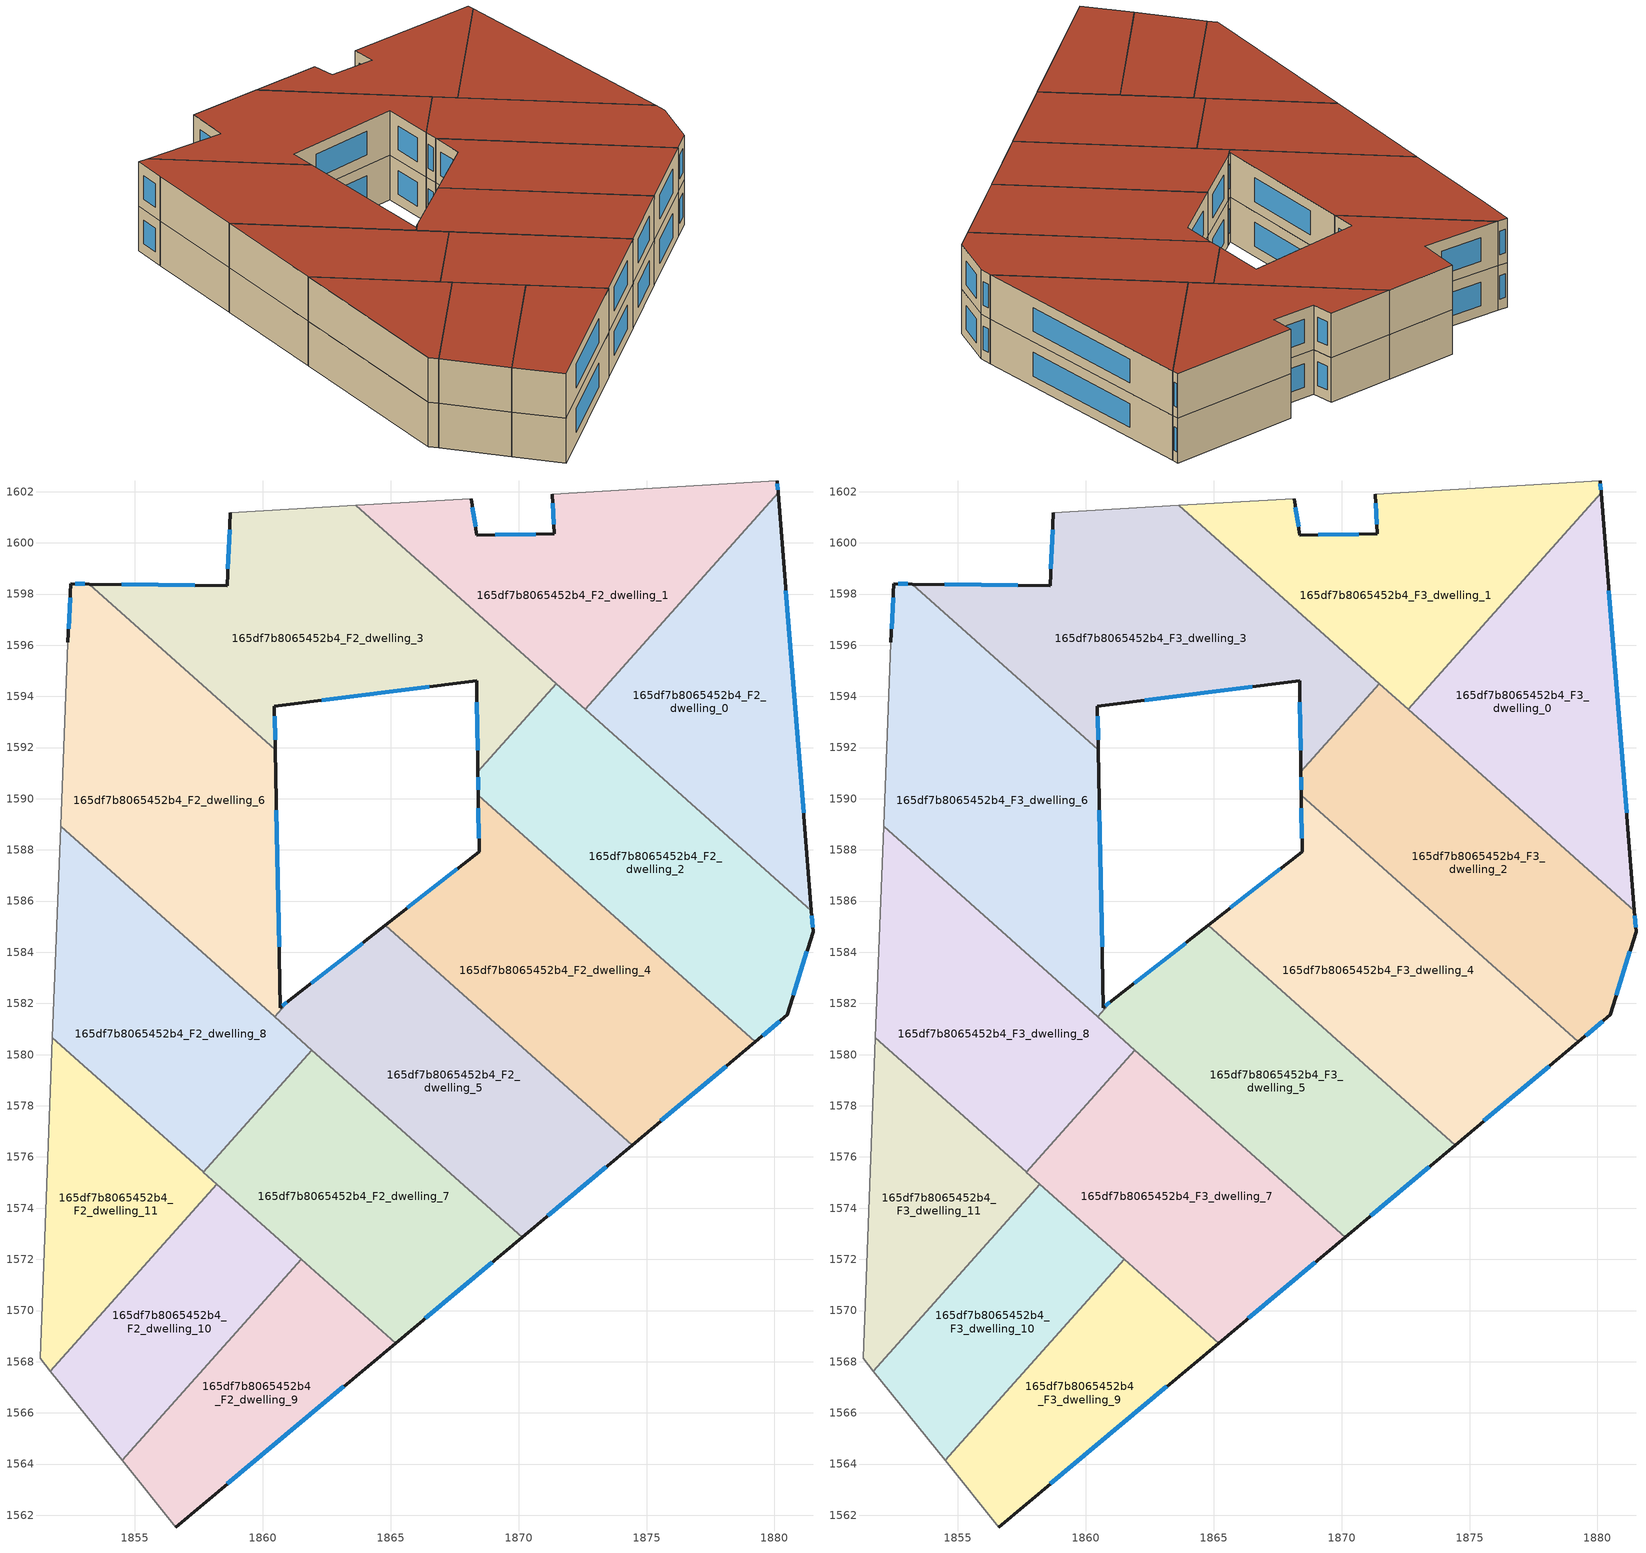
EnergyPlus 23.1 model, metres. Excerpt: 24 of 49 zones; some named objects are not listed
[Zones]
165df7b8065452b4_F2_dwelling_0
 floor to 165df7b8065452b4_F1_dwelling_0 (EU_floor_Construction): 1880.14,1601.96 1881.44,1585.62 1872.6,1593.49 z6
 wall outside (EU_wall_Construction): 1881.44,1585.62 1880.14,1601.96 z6:9
 wall to 165df7b8065452b4_F2_dwelling_1 (EU_wall_Construction): 1880.14,1601.96 1872.6,1593.49 z6:9
 wall to 165df7b8065452b4_F2_dwelling_2 (EU_wall_Construction): 1872.6,1593.49 1881.44,1585.62 z6:9
 window (EU_Window_Construction): 1881.14,1589.45 1880.45,1598.12 z6.7:8.3
165df7b8065452b4_F2_dwelling_1
 floor to 165df7b8065452b4_F1_dwelling_1 (EU_floor_Construction): 1880.1,1602.42 1880.14,1601.96 1872.6,1593.49 1863.64,1601.47 1868.14,1601.73 1868.37,1600.3 1871.39,1600.36 1871.32,1601.9 z6
 wall outside (EU_wall_Construction): 1880.14,1601.96 1880.1,1602.42 / 1871.32,1601.9 1871.39,1600.36 1868.37,1600.3 1868.14,1601.73 z6:9
 wall adiabatic (EU_wall_Construction): 1880.1,1602.42 1871.32,1601.9 / 1868.14,1601.73 1863.64,1601.47 z6:9
 wall to 165df7b8065452b4_F2_dwelling_3 (EU_wall_Construction): 1863.64,1601.47 1871.47,1594.5 z6:9
 wall to 165df7b8065452b4_F2_dwelling_2 (EU_wall_Construction): 1871.47,1594.49 1872.6,1593.49 z6:9
 window (EU_Window_Construction): 1880.13,1602.07 1880.11,1602.31 / 1868.32,1600.63 1868.2,1601.39 / 1870.68,1600.34 1869.08,1600.31 / 1871.34,1601.54 1871.37,1600.72 z6.7:8.3
165df7b8065452b4_F2_dwelling_10
 floor to 165df7b8065452b4_F1_dwelling_10 (EU_floor_Construction): 1861.5,1572.01 1854.5,1564.15 1851.7,1567.63 1858.21,1574.94 z6
 wall to 165df7b8065452b4_F2_dwelling_9 (EU_wall_Construction): 1854.5,1564.15 1861.5,1572.01 z6:9
 wall adiabatic (EU_wall_Construction): 1851.7,1567.63 1854.5,1564.15 z6:9
 wall to 165df7b8065452b4_F2_dwelling_11 (EU_wall_Construction): 1858.21,1574.94 1851.7,1567.63 z6:9
 wall to 165df7b8065452b4_F2_dwelling_7 (EU_wall_Construction): 1861.5,1572.01 1858.21,1574.94 z6:9
165df7b8065452b4_F2_dwelling_11
 floor to 165df7b8065452b4_F1_dwelling_11 (EU_floor_Construction): 1858.21,1574.94 1851.7,1567.63 1851.3,1568.14 1851.78,1580.67 z6
 wall adiabatic (EU_wall_Construction): 1851.78,1580.67 1851.3,1568.14 1851.7,1567.63 z6:9
 wall to 165df7b8065452b4_F2_dwelling_8 (EU_wall_Construction): 1857.68,1575.41 1851.78,1580.67 z6:9
 wall to 165df7b8065452b4_F2_dwelling_7 (EU_wall_Construction): 1858.21,1574.94 1857.68,1575.41 z6:9
165df7b8065452b4_F2_dwelling_2
 floor to 165df7b8065452b4_F1_dwelling_2 (EU_floor_Construction): 1881.44,1585.62 1881.51,1584.79 1880.51,1581.55 1879.25,1580.5 1868.42,1590.14 1868.41,1591.06 1871.47,1594.5 z6
 wall outside (EU_wall_Construction): 1868.41,1591.06 1868.42,1590.14 / 1879.25,1580.5 1880.51,1581.55 1881.51,1584.79 1881.44,1585.62 z6:9
 wall to 165df7b8065452b4_F2_dwelling_4 (EU_wall_Construction): 1868.42,1590.14 1879.25,1580.5 z6:9
 wall to 165df7b8065452b4_F2_dwelling_3 (EU_wall_Construction): 1871.47,1594.5 1868.41,1591.06 z6:9
 window (EU_Window_Construction): 1868.41,1590.84 1868.42,1590.36 / 1881.49,1584.99 1881.46,1585.42 / 1880.74,1582.31 1881.27,1584.03 / 1879.55,1580.75 1880.21,1581.3 z6.7:8.3
165df7b8065452b4_F2_dwelling_3
 floor to 165df7b8065452b4_F1_dwelling_3 (EU_floor_Construction): 1871.47,1594.5 1868.41,1591.06 1868.36,1594.61 1860.46,1593.62 1860.49,1591.91 1853.22,1598.39 1858.61,1598.32 1858.73,1601.18 1863.64,1601.47 z6
 wall outside (EU_wall_Construction): 1858.73,1601.18 1858.61,1598.32 1853.22,1598.39 / 1860.49,1591.91 1860.46,1593.62 1868.36,1594.61 1868.41,1591.06 z6:9
 wall adiabatic (EU_wall_Construction): 1863.64,1601.47 1858.73,1601.18 z6:9
 wall to 165df7b8065452b4_F2_dwelling_6 (EU_wall_Construction): 1853.22,1598.39 1860.49,1591.91 z6:9
 window (EU_Window_Construction): 1858.7,1600.51 1858.64,1598.99 / 1868.37,1593.77 1868.4,1591.89 / 1862.31,1593.85 1866.5,1594.37 / 1860.49,1592.32 1860.47,1593.22 / 1857.34,1598.33 1854.49,1598.37 z6.7:8.3
165df7b8065452b4_F2_dwelling_4
 floor to 165df7b8065452b4_F1_dwelling_4 (EU_floor_Construction): 1879.25,1580.5 1874.43,1576.46 1864.79,1585.05 1868.46,1587.93 1868.42,1590.14 z6
 wall outside (EU_wall_Construction): 1874.43,1576.46 1879.25,1580.5 / 1868.42,1590.14 1868.46,1587.93 1864.79,1585.05 z6:9
 wall to 165df7b8065452b4_F2_dwelling_5 (EU_wall_Construction): 1864.79,1585.05 1874.43,1576.46 z6:9
 window (EU_Window_Construction): 1875.57,1577.41 1878.12,1579.55 / 1867.6,1587.26 1865.65,1585.73 / 1868.43,1589.62 1868.45,1588.45 z6.7:8.3
165df7b8065452b4_F2_dwelling_5
 floor to 165df7b8065452b4_F1_dwelling_5 (EU_floor_Construction): 1874.43,1576.46 1870.14,1572.87 1860.47,1581.48 1861.02,1582.1 1864.79,1585.05 z6
 wall outside (EU_wall_Construction): 1864.79,1585.05 1861.02,1582.1 / 1870.14,1572.87 1874.43,1576.46 z6:9
 wall to 165df7b8065452b4_F2_dwelling_6 (EU_wall_Construction): 1861.02,1582.1 1860.47,1581.48 z6:9
 wall to 165df7b8065452b4_F2_dwelling_7 (EU_wall_Construction): 1861.92,1580.18 1870.14,1572.87 z6:9
 wall to 165df7b8065452b4_F2_dwelling_8 (EU_wall_Construction): 1860.47,1581.48 1861.92,1580.18 z6:9
 window (EU_Window_Construction): 1863.9,1584.36 1861.91,1582.8 / 1871.15,1573.71 1873.42,1575.62 z6.7:8.3
165df7b8065452b4_F2_dwelling_6
 floor to 165df7b8065452b4_F1_dwelling_6 (EU_floor_Construction): 1860.49,1591.91 1860.69,1581.84 1861.02,1582.1 1860.47,1581.48 1852.1,1588.92 1852.38,1596.1 1852.38,1596.11 1852.51,1598.4 1853.22,1598.39 z6
 wall outside (EU_wall_Construction): 1853.22,1598.39 1852.51,1598.4 1852.38,1596.11 / 1861.02,1582.1 1860.69,1581.84 1860.49,1591.91 z6:9
 wall adiabatic (EU_wall_Construction): 1852.38,1596.11 1852.38,1596.1 1852.1,1588.92 z6:9
 wall to 165df7b8065452b4_F2_dwelling_8 (EU_wall_Construction): 1852.1,1588.92 1860.47,1581.48 z6:9
 window (EU_Window_Construction): 1852.48,1597.86 1852.41,1596.65 / 1853.05,1598.39 1852.68,1598.4 / 1860.64,1584.21 1860.54,1589.55 / 1860.94,1582.04 1860.77,1581.9 z6.7:8.3
165df7b8065452b4_F2_dwelling_7
 floor to 165df7b8065452b4_F1_dwelling_7 (EU_floor_Construction): 1870.14,1572.87 1865.19,1568.73 1857.68,1575.41 1861.92,1580.18 z6
 wall outside (EU_wall_Construction): 1865.19,1568.73 1870.14,1572.87 z6:9
 wall to 165df7b8065452b4_F2_dwelling_8 (EU_wall_Construction): 1861.92,1580.18 1857.68,1575.41 z6:9
 wall to 165df7b8065452b4_F2_dwelling_9 (EU_wall_Construction): 1861.5,1572.01 1865.19,1568.73 z6:9
 window (EU_Window_Construction): 1866.35,1569.7 1868.97,1571.89 z6.7:8.3
165df7b8065452b4_F2_dwelling_8
 floor to 165df7b8065452b4_F1_dwelling_8 (EU_floor_Construction): 1861.92,1580.18 1857.68,1575.41 1851.78,1580.67 1852.1,1588.92 z6
 wall adiabatic (EU_wall_Construction): 1852.1,1588.92 1851.78,1580.67 z6:9
165df7b8065452b4_F2_dwelling_9
 floor to 165df7b8065452b4_F1_dwelling_9 (EU_floor_Construction): 1865.19,1568.73 1856.6,1561.54 1854.5,1564.15 1861.5,1572.01 z6
 wall outside (EU_wall_Construction): 1856.6,1561.54 1865.19,1568.73 z6:9
 wall adiabatic (EU_wall_Construction): 1854.5,1564.15 1856.6,1561.54 z6:9
 window (EU_Window_Construction): 1858.62,1563.23 1863.17,1567.04 z6.7:8.3
165df7b8065452b4_F3_dwelling_0
 floor to 165df7b8065452b4_F2_dwelling_0 (EU_floor_Construction): 1880.14,1601.96 1881.44,1585.62 1872.6,1593.49 z9
 wall outside (EU_wall_Construction): 1881.44,1585.62 1880.14,1601.96 z9:12
 wall to 165df7b8065452b4_F3_dwelling_1 (EU_wall_Construction): 1880.14,1601.96 1872.6,1593.49 z9:12
 wall to 165df7b8065452b4_F3_dwelling_2 (EU_wall_Construction): 1872.6,1593.49 1881.44,1585.62 z9:12
 window (EU_Window_Construction): 1881.14,1589.45 1880.45,1598.12 z9.7:11.3
 roof outside (EU_roof_Construction): 1881.44,1585.62 1880.14,1601.96 1872.6,1593.49 z12
165df7b8065452b4_F3_dwelling_1
 floor to 165df7b8065452b4_F2_dwelling_1 (EU_floor_Construction): 1880.1,1602.42 1880.14,1601.96 1872.6,1593.49 1863.64,1601.47 1868.14,1601.73 1868.37,1600.3 1871.39,1600.36 1871.32,1601.9 z9
 wall outside (EU_wall_Construction): 1880.14,1601.96 1880.1,1602.42 / 1871.32,1601.9 1871.39,1600.36 1868.37,1600.3 1868.14,1601.73 z9:12
 wall adiabatic (EU_wall_Construction): 1880.1,1602.42 1871.32,1601.9 / 1868.14,1601.73 1863.64,1601.47 z9:12
 wall to 165df7b8065452b4_F3_dwelling_3 (EU_wall_Construction): 1863.64,1601.47 1871.47,1594.5 z9:12
 wall to 165df7b8065452b4_F3_dwelling_2 (EU_wall_Construction): 1871.47,1594.49 1872.6,1593.49 z9:12
 window (EU_Window_Construction): 1880.13,1602.07 1880.11,1602.31 / 1868.32,1600.63 1868.2,1601.39 / 1870.68,1600.34 1869.08,1600.31 / 1871.34,1601.54 1871.37,1600.72 z9.7:11.3
 roof outside (EU_roof_Construction): 1872.6,1593.49 1880.14,1601.96 1880.1,1602.42 1871.32,1601.9 1871.39,1600.36 1868.37,1600.3 1868.14,1601.73 1863.64,1601.47 z12
165df7b8065452b4_F3_dwelling_10
 floor to 165df7b8065452b4_F2_dwelling_10 (EU_floor_Construction): 1861.5,1572.01 1854.5,1564.15 1851.7,1567.63 1858.21,1574.94 z9
 wall to 165df7b8065452b4_F3_dwelling_9 (EU_wall_Construction): 1854.5,1564.15 1861.5,1572.01 z9:12
 wall adiabatic (EU_wall_Construction): 1851.7,1567.63 1854.5,1564.15 z9:12
 wall to 165df7b8065452b4_F3_dwelling_11 (EU_wall_Construction): 1858.21,1574.94 1851.7,1567.63 z9:12
 wall to 165df7b8065452b4_F3_dwelling_7 (EU_wall_Construction): 1861.5,1572.01 1858.21,1574.94 z9:12
 roof outside (EU_roof_Construction): 1854.5,1564.15 1861.5,1572.01 1858.21,1574.94 1851.7,1567.63 z12
165df7b8065452b4_F3_dwelling_11
 floor to 165df7b8065452b4_F2_dwelling_11 (EU_floor_Construction): 1858.21,1574.94 1851.7,1567.63 1851.3,1568.14 1851.78,1580.67 z9
 wall adiabatic (EU_wall_Construction): 1851.78,1580.67 1851.3,1568.14 1851.7,1567.63 z9:12
 wall to 165df7b8065452b4_F3_dwelling_8 (EU_wall_Construction): 1857.68,1575.41 1851.78,1580.67 z9:12
 wall to 165df7b8065452b4_F3_dwelling_7 (EU_wall_Construction): 1858.21,1574.94 1857.68,1575.41 z9:12
 roof outside (EU_roof_Construction): 1851.7,1567.63 1858.21,1574.94 1851.78,1580.67 1851.3,1568.14 z12
165df7b8065452b4_F3_dwelling_2
 floor to 165df7b8065452b4_F2_dwelling_2 (EU_floor_Construction): 1881.44,1585.62 1881.51,1584.79 1880.51,1581.55 1879.25,1580.5 1868.42,1590.14 1868.41,1591.06 1871.47,1594.5 z9
 wall outside (EU_wall_Construction): 1868.41,1591.06 1868.42,1590.14 / 1879.25,1580.5 1880.51,1581.55 1881.51,1584.79 1881.44,1585.62 z9:12
 wall to 165df7b8065452b4_F3_dwelling_4 (EU_wall_Construction): 1868.42,1590.14 1879.25,1580.5 z9:12
 wall to 165df7b8065452b4_F3_dwelling_3 (EU_wall_Construction): 1871.47,1594.5 1868.41,1591.06 z9:12
 window (EU_Window_Construction): 1868.41,1590.84 1868.42,1590.36 / 1881.49,1584.99 1881.46,1585.42 / 1880.74,1582.31 1881.27,1584.03 / 1879.55,1580.75 1880.21,1581.3 z9.7:11.3
 roof outside (EU_roof_Construction): 1880.51,1581.55 1881.51,1584.79 1881.44,1585.62 1871.47,1594.5 1868.41,1591.06 1868.42,1590.14 1879.25,1580.5 z12
165df7b8065452b4_F3_dwelling_3
 floor to 165df7b8065452b4_F2_dwelling_3 (EU_floor_Construction): 1871.47,1594.5 1868.41,1591.06 1868.36,1594.61 1860.46,1593.62 1860.49,1591.91 1853.22,1598.39 1858.61,1598.32 1858.73,1601.18 1863.64,1601.47 z9
 wall outside (EU_wall_Construction): 1858.73,1601.18 1858.61,1598.32 1853.22,1598.39 / 1860.49,1591.91 1860.46,1593.62 1868.36,1594.61 1868.41,1591.06 z9:12
 wall adiabatic (EU_wall_Construction): 1863.64,1601.47 1858.73,1601.18 z9:12
 wall to 165df7b8065452b4_F3_dwelling_6 (EU_wall_Construction): 1853.22,1598.39 1860.49,1591.91 z9:12
 window (EU_Window_Construction): 1858.7,1600.51 1858.64,1598.99 / 1868.37,1593.77 1868.4,1591.89 / 1862.31,1593.85 1866.5,1594.37 / 1860.49,1592.32 1860.47,1593.22 / 1857.34,1598.33 1854.49,1598.37 z9.7:11.3
 roof outside (EU_roof_Construction): 1868.41,1591.06 1871.47,1594.5 1863.64,1601.47 1858.73,1601.18 1858.61,1598.32 1853.22,1598.39 1860.49,1591.91 1860.46,1593.62 1868.36,1594.61 z12
165df7b8065452b4_F3_dwelling_4
 floor to 165df7b8065452b4_F2_dwelling_4 (EU_floor_Construction): 1879.25,1580.5 1874.43,1576.46 1864.79,1585.05 1868.46,1587.93 1868.42,1590.14 z9
 wall outside (EU_wall_Construction): 1874.43,1576.46 1879.25,1580.5 / 1868.42,1590.14 1868.46,1587.93 1864.79,1585.05 z9:12
 wall to 165df7b8065452b4_F3_dwelling_5 (EU_wall_Construction): 1864.79,1585.05 1874.43,1576.46 z9:12
 window (EU_Window_Construction): 1875.57,1577.41 1878.12,1579.55 / 1867.6,1587.26 1865.65,1585.73 / 1868.43,1589.62 1868.45,1588.45 z9.7:11.3
 roof outside (EU_roof_Construction): 1879.25,1580.5 1868.42,1590.14 1868.46,1587.93 1864.79,1585.05 1874.43,1576.46 z12
165df7b8065452b4_F3_dwelling_5
 floor to 165df7b8065452b4_F2_dwelling_5 (EU_floor_Construction): 1874.43,1576.46 1870.14,1572.87 1860.47,1581.48 1861.02,1582.1 1864.79,1585.05 z9
 wall outside (EU_wall_Construction): 1864.79,1585.05 1861.02,1582.1 / 1870.14,1572.87 1874.43,1576.46 z9:12
 wall to 165df7b8065452b4_F3_dwelling_6 (EU_wall_Construction): 1861.02,1582.1 1860.47,1581.48 z9:12
 wall to 165df7b8065452b4_F3_dwelling_7 (EU_wall_Construction): 1861.92,1580.18 1870.14,1572.87 z9:12
 wall to 165df7b8065452b4_F3_dwelling_8 (EU_wall_Construction): 1860.47,1581.48 1861.92,1580.18 z9:12
 window (EU_Window_Construction): 1863.9,1584.36 1861.91,1582.8 / 1871.15,1573.71 1873.42,1575.62 z9.7:11.3
 roof outside (EU_roof_Construction): 1874.43,1576.46 1864.79,1585.05 1861.02,1582.1 1860.47,1581.48 1870.14,1572.87 z12
165df7b8065452b4_F3_dwelling_6
 floor to 165df7b8065452b4_F2_dwelling_6 (EU_floor_Construction): 1860.49,1591.91 1860.69,1581.84 1861.02,1582.1 1860.47,1581.48 1852.1,1588.92 1852.38,1596.1 1852.38,1596.11 1852.51,1598.4 1853.22,1598.39 z9
 wall outside (EU_wall_Construction): 1853.22,1598.39 1852.51,1598.4 1852.38,1596.11 / 1861.02,1582.1 1860.69,1581.84 1860.49,1591.91 z9:12
 wall adiabatic (EU_wall_Construction): 1852.38,1596.11 1852.38,1596.1 1852.1,1588.92 z9:12
 wall to 165df7b8065452b4_F3_dwelling_8 (EU_wall_Construction): 1852.1,1588.92 1860.47,1581.48 z9:12
 window (EU_Window_Construction): 1852.48,1597.86 1852.41,1596.65 / 1853.05,1598.39 1852.68,1598.4 / 1860.64,1584.21 1860.54,1589.55 / 1860.94,1582.04 1860.77,1581.9 z9.7:11.3
 roof outside (EU_roof_Construction): 1860.69,1581.84 1860.49,1591.91 1853.22,1598.39 1852.51,1598.4 1852.38,1596.11 1852.38,1596.1 1852.1,1588.92 1860.47,1581.48 1861.02,1582.1 z12
165df7b8065452b4_F3_dwelling_7
 floor to 165df7b8065452b4_F2_dwelling_7 (EU_floor_Construction): 1870.14,1572.87 1865.19,1568.73 1857.68,1575.41 1861.92,1580.18 z9
 wall outside (EU_wall_Construction): 1865.19,1568.73 1870.14,1572.87 z9:12
 wall to 165df7b8065452b4_F3_dwelling_8 (EU_wall_Construction): 1861.92,1580.18 1857.68,1575.41 z9:12
 wall to 165df7b8065452b4_F3_dwelling_9 (EU_wall_Construction): 1861.5,1572.01 1865.19,1568.73 z9:12
 window (EU_Window_Construction): 1866.35,1569.7 1868.97,1571.89 z9.7:11.3
 roof outside (EU_roof_Construction): 1870.14,1572.87 1861.92,1580.18 1857.68,1575.41 1865.19,1568.73 z12
165df7b8065452b4_F3_dwelling_8
 floor to 165df7b8065452b4_F2_dwelling_8 (EU_floor_Construction): 1861.92,1580.18 1857.68,1575.41 1851.78,1580.67 1852.1,1588.92 z9
 wall adiabatic (EU_wall_Construction): 1852.1,1588.92 1851.78,1580.67 z9:12
 roof outside (EU_roof_Construction): 1857.68,1575.41 1861.92,1580.18 1852.1,1588.92 1851.78,1580.67 z12
165df7b8065452b4_F3_dwelling_9
 floor to 165df7b8065452b4_F2_dwelling_9 (EU_floor_Construction): 1865.19,1568.73 1856.6,1561.54 1854.5,1564.15 1861.5,1572.01 z9
 wall outside (EU_wall_Construction): 1856.6,1561.54 1865.19,1568.73 z9:12
 wall adiabatic (EU_wall_Construction): 1854.5,1564.15 1856.6,1561.54 z9:12
 window (EU_Window_Construction): 1858.62,1563.23 1863.17,1567.04 z9.7:11.3
 roof outside (EU_roof_Construction): 1865.19,1568.73 1861.5,1572.01 1854.5,1564.15 1856.6,1561.54 z12
[Building]
EU S2 Campaign: North Axis=0; Terrain=City; Solar Distribution=FullExterior
[Site:Location]
Budapest.Ferenc.Liszt.Intl.AP: Latitude=47.437; Longitude=19.256; Time Zone=1; Elevation=185
[SizingPeriod:WeatherFileDays]
AnnualSizingPeriod: Begin Month=1; Begin Day of Month=1; End Month=12; End Day of Month=31; Day of Week for Start Day=Monday; Use Weather File Daylight Saving Period=No; Use Weather File Rain and Snow Indicators=No
[MATERIAL]
EU_InternalMass_Material: Roughness=MediumRough; Thickness=0.1; Conductivity=1; Density=1800; Specific Heat=900; Thermal Absorptance=0.9; Solar Absorptance=0.7; Visible Absorptance=0.7
[MATERIAL:NOMASS] Roughness=MediumRough; Thermal Absorptance=0.9; Solar Absorptance=0.7; Visible Absorptance=0.7
Name | Thermal Resistance
EU_wall_NoMass | 0.832559
EU_roof_NoMass | 1.39638
EU_floor_NoMass | 0.872794
[WINDOWMATERIAL:SIMPLEGLAZINGSYSTEM]
EU_Window_SimpleGlazing: UFactor=2.79869; Solar Heat Gain Coefficient=0.75; Visible Transmittance=0.75
[CONSTRUCTION]
EU_wall_Construction: EU_wall_NoMass
EU_roof_Construction: EU_roof_NoMass
EU_floor_Construction: EU_floor_NoMass
EU_Window_Construction: EU_Window_SimpleGlazing
EU_InternalMass_Construction: EU_InternalMass_Material
[ZONE] Type=1; Multiplier=1; Ceiling Height=autocalculate; Floor Area=autocalculate; Part of Total Floor Area=Yes
Name | Volume
165df7b8065452b4_F2_dwelling_0; 165df7b8065452b4_F3_dwelling_0 | 201.454
165df7b8065452b4_F2_dwelling_1; 165df7b8065452b4_F3_dwelling_1 | 201.447
165df7b8065452b4_F2_dwelling_10; 165df7b8065452b4_F3_dwelling_10 | 134.31
165df7b8065452b4_F2_dwelling_11; 165df7b8065452b4_F3_dwelling_11 | 134.308
165df7b8065452b4_F2_dwelling_2; 165df7b8065452b4_F3_dwelling_2 | 232.479
165df7b8065452b4_F2_dwelling_3; 165df7b8065452b4_F3_dwelling_3 | 257.273
165df7b8065452b4_F2_dwelling_4; 165df7b8065452b4_F3_dwelling_4 | 243.312
165df7b8065452b4_F2_dwelling_5; 165df7b8065452b4_F3_dwelling_5 | 216.259
165df7b8065452b4_F2_dwelling_6; 165df7b8065452b4_F3_dwelling_6 | 259.387
165df7b8065452b4_F2_dwelling_7; 165df7b8065452b4_F3_dwelling_7 | 201.439
165df7b8065452b4_F2_dwelling_8; 165df7b8065452b4_F3_dwelling_8 | 201.46
165df7b8065452b4_F2_dwelling_9; 165df7b8065452b4_F3_dwelling_9 | 134.292
[INTERNALMASS] Construction=EU_InternalMass_Construction
Name | Zone or ZoneList | Surface Area
165df7b8065452b4_F2_dwelling_0_EU_InternalMass | 165df7b8065452b4_F2_dwelling_0 | 67.1513
165df7b8065452b4_F2_dwelling_1_EU_InternalMass | 165df7b8065452b4_F2_dwelling_1 | 67.1489
165df7b8065452b4_F2_dwelling_2_EU_InternalMass | 165df7b8065452b4_F2_dwelling_2 | 77.4905
165df7b8065452b4_F2_dwelling_3_EU_InternalMass | 165df7b8065452b4_F2_dwelling_3 | 85.7566
165df7b8065452b4_F2_dwelling_4_EU_InternalMass | 165df7b8065452b4_F2_dwelling_4 | 81.1038
165df7b8065452b4_F2_dwelling_5_EU_InternalMass | 165df7b8065452b4_F2_dwelling_5 | 72.0825
165df7b8065452b4_F2_dwelling_6_EU_InternalMass | 165df7b8065452b4_F2_dwelling_6 | 86.4607
165df7b8065452b4_F2_dwelling_7_EU_InternalMass | 165df7b8065452b4_F2_dwelling_7 | 67.1461
165df7b8065452b4_F2_dwelling_8_EU_InternalMass | 165df7b8065452b4_F2_dwelling_8 | 67.1532
165df7b8065452b4_F2_dwelling_9_EU_InternalMass | 165df7b8065452b4_F2_dwelling_9 | 44.7641
165df7b8065452b4_F2_dwelling_10_EU_InternalMass | 165df7b8065452b4_F2_dwelling_10 | 44.7699
165df7b8065452b4_F2_dwelling_11_EU_InternalMass | 165df7b8065452b4_F2_dwelling_11 | 44.7695
165df7b8065452b4_F3_dwelling_0_EU_InternalMass | 165df7b8065452b4_F3_dwelling_0 | 67.1513
165df7b8065452b4_F3_dwelling_1_EU_InternalMass | 165df7b8065452b4_F3_dwelling_1 | 67.1489
165df7b8065452b4_F3_dwelling_2_EU_InternalMass | 165df7b8065452b4_F3_dwelling_2 | 77.4905
165df7b8065452b4_F3_dwelling_3_EU_InternalMass | 165df7b8065452b4_F3_dwelling_3 | 85.7566
165df7b8065452b4_F3_dwelling_4_EU_InternalMass | 165df7b8065452b4_F3_dwelling_4 | 81.1038
165df7b8065452b4_F3_dwelling_5_EU_InternalMass | 165df7b8065452b4_F3_dwelling_5 | 72.0825
165df7b8065452b4_F3_dwelling_6_EU_InternalMass | 165df7b8065452b4_F3_dwelling_6 | 86.4607
165df7b8065452b4_F3_dwelling_7_EU_InternalMass | 165df7b8065452b4_F3_dwelling_7 | 67.1461
165df7b8065452b4_F3_dwelling_8_EU_InternalMass | 165df7b8065452b4_F3_dwelling_8 | 67.1532
165df7b8065452b4_F3_dwelling_9_EU_InternalMass | 165df7b8065452b4_F3_dwelling_9 | 44.7641
165df7b8065452b4_F3_dwelling_10_EU_InternalMass | 165df7b8065452b4_F3_dwelling_10 | 44.7699
165df7b8065452b4_F3_dwelling_11_EU_InternalMass | 165df7b8065452b4_F3_dwelling_11 | 44.7695
[OTHEREQUIPMENT] Fuel Type=Electricity; Design Level Calculation Method=Watts/Area; Power per Zone Floor Area=1; Fraction Latent=0; Fraction Radiant=0; Fraction Lost=0; Carbon Dioxide Generation Rate=0; EndUse Subcategory=EU_Step8_InternalGains
Name | Zone or ZoneList or Space or SpaceList | Schedule
EU_Step8_InternalGain_165df7b8065452b4_F2_dwelling_0_f000 | 165df7b8065452b4_F2_dwelling_0 | EU_Step8_GainSchedule_165df7b8065452b4_F2_dwelling_0_f000
EU_Step8_InternalGain_165df7b8065452b4_F2_dwelling_1_f000 | 165df7b8065452b4_F2_dwelling_1 | EU_Step8_GainSchedule_165df7b8065452b4_F2_dwelling_1_f000
EU_Step8_InternalGain_165df7b8065452b4_F2_dwelling_2_f000 | 165df7b8065452b4_F2_dwelling_2 | EU_Step8_GainSchedule_165df7b8065452b4_F2_dwelling_2_f000
EU_Step8_InternalGain_165df7b8065452b4_F2_dwelling_3_f000 | 165df7b8065452b4_F2_dwelling_3 | EU_Step8_GainSchedule_165df7b8065452b4_F2_dwelling_3_f000
EU_Step8_InternalGain_165df7b8065452b4_F2_dwelling_4_f000 | 165df7b8065452b4_F2_dwelling_4 | EU_Step8_GainSchedule_165df7b8065452b4_F2_dwelling_4_f000
EU_Step8_InternalGain_165df7b8065452b4_F2_dwelling_5_f000 | 165df7b8065452b4_F2_dwelling_5 | EU_Step8_GainSchedule_165df7b8065452b4_F2_dwelling_5_f000
EU_Step8_InternalGain_165df7b8065452b4_F2_dwelling_6_f000 | 165df7b8065452b4_F2_dwelling_6 | EU_Step8_GainSchedule_165df7b8065452b4_F2_dwelling_6_f000
EU_Step8_InternalGain_165df7b8065452b4_F2_dwelling_7_f000 | 165df7b8065452b4_F2_dwelling_7 | EU_Step8_GainSchedule_165df7b8065452b4_F2_dwelling_7_f000
EU_Step8_InternalGain_165df7b8065452b4_F2_dwelling_8_f000 | 165df7b8065452b4_F2_dwelling_8 | EU_Step8_GainSchedule_165df7b8065452b4_F2_dwelling_8_f000
EU_Step8_InternalGain_165df7b8065452b4_F2_dwelling_9_f000 | 165df7b8065452b4_F2_dwelling_9 | EU_Step8_GainSchedule_165df7b8065452b4_F2_dwelling_9_f000
EU_Step8_InternalGain_165df7b8065452b4_F2_dwelling_10_f000 | 165df7b8065452b4_F2_dwelling_10 | EU_Step8_GainSchedule_165df7b8065452b4_F2_dwelling_10_f000
EU_Step8_InternalGain_165df7b8065452b4_F2_dwelling_11_f000 | 165df7b8065452b4_F2_dwelling_11 | EU_Step8_GainSchedule_165df7b8065452b4_F2_dwelling_11_f000
EU_Step8_InternalGain_165df7b8065452b4_F3_dwelling_0_f000 | 165df7b8065452b4_F3_dwelling_0 | EU_Step8_GainSchedule_165df7b8065452b4_F3_dwelling_0_f000
EU_Step8_InternalGain_165df7b8065452b4_F3_dwelling_1_f000 | 165df7b8065452b4_F3_dwelling_1 | EU_Step8_GainSchedule_165df7b8065452b4_F3_dwelling_1_f000
EU_Step8_InternalGain_165df7b8065452b4_F3_dwelling_2_f000 | 165df7b8065452b4_F3_dwelling_2 | EU_Step8_GainSchedule_165df7b8065452b4_F3_dwelling_2_f000
EU_Step8_InternalGain_165df7b8065452b4_F3_dwelling_3_f000 | 165df7b8065452b4_F3_dwelling_3 | EU_Step8_GainSchedule_165df7b8065452b4_F3_dwelling_3_f000
EU_Step8_InternalGain_165df7b8065452b4_F3_dwelling_4_f000 | 165df7b8065452b4_F3_dwelling_4 | EU_Step8_GainSchedule_165df7b8065452b4_F3_dwelling_4_f000
EU_Step8_InternalGain_165df7b8065452b4_F3_dwelling_5_f000 | 165df7b8065452b4_F3_dwelling_5 | EU_Step8_GainSchedule_165df7b8065452b4_F3_dwelling_5_f000
EU_Step8_InternalGain_165df7b8065452b4_F3_dwelling_6_f000 | 165df7b8065452b4_F3_dwelling_6 | EU_Step8_GainSchedule_165df7b8065452b4_F3_dwelling_6_f000
EU_Step8_InternalGain_165df7b8065452b4_F3_dwelling_7_f000 | 165df7b8065452b4_F3_dwelling_7 | EU_Step8_GainSchedule_165df7b8065452b4_F3_dwelling_7_f000
EU_Step8_InternalGain_165df7b8065452b4_F3_dwelling_8_f000 | 165df7b8065452b4_F3_dwelling_8 | EU_Step8_GainSchedule_165df7b8065452b4_F3_dwelling_8_f000
EU_Step8_InternalGain_165df7b8065452b4_F3_dwelling_9_f000 | 165df7b8065452b4_F3_dwelling_9 | EU_Step8_GainSchedule_165df7b8065452b4_F3_dwelling_9_f000
EU_Step8_InternalGain_165df7b8065452b4_F3_dwelling_10_f000 | 165df7b8065452b4_F3_dwelling_10 | EU_Step8_GainSchedule_165df7b8065452b4_F3_dwelling_10_f000
EU_Step8_InternalGain_165df7b8065452b4_F3_dwelling_11_f000 | 165df7b8065452b4_F3_dwelling_11 | EU_Step8_GainSchedule_165df7b8065452b4_F3_dwelling_11_f000
[ZONEVENTILATION:DESIGNFLOWRATE] Schedule=EU_AlwaysOn; Design Flow Rate Calculation Method=AirChanges/Hour; Air Changes per Hour=0.475469; Ventilation Type=Natural; Fan Pressure Rise=0; Fan Total Efficiency=1; Constant Term Coefficient=1; Temperature Term Coefficient=0; Velocity Term Coefficient=0; Velocity Squared Term Coefficient=0; Minimum Indoor Temperature=-100; Maximum Indoor Temperature=100; Delta Temperature=-100; Minimum Outdoor Temperature=-100; Maximum Outdoor Temperature=100; Maximum Wind Speed=40
Name | Zone or ZoneList or Space or SpaceList
EU_ConstantAir_165df7b8065452b4_F2_dwelling_0 | 165df7b8065452b4_F2_dwelling_0
EU_ConstantAir_165df7b8065452b4_F2_dwelling_1 | 165df7b8065452b4_F2_dwelling_1
EU_ConstantAir_165df7b8065452b4_F2_dwelling_2 | 165df7b8065452b4_F2_dwelling_2
EU_ConstantAir_165df7b8065452b4_F2_dwelling_3 | 165df7b8065452b4_F2_dwelling_3
EU_ConstantAir_165df7b8065452b4_F2_dwelling_4 | 165df7b8065452b4_F2_dwelling_4
EU_ConstantAir_165df7b8065452b4_F2_dwelling_5 | 165df7b8065452b4_F2_dwelling_5
EU_ConstantAir_165df7b8065452b4_F2_dwelling_6 | 165df7b8065452b4_F2_dwelling_6
EU_ConstantAir_165df7b8065452b4_F2_dwelling_7 | 165df7b8065452b4_F2_dwelling_7
EU_ConstantAir_165df7b8065452b4_F2_dwelling_8 | 165df7b8065452b4_F2_dwelling_8
EU_ConstantAir_165df7b8065452b4_F2_dwelling_9 | 165df7b8065452b4_F2_dwelling_9
EU_ConstantAir_165df7b8065452b4_F2_dwelling_10 | 165df7b8065452b4_F2_dwelling_10
EU_ConstantAir_165df7b8065452b4_F2_dwelling_11 | 165df7b8065452b4_F2_dwelling_11
EU_ConstantAir_165df7b8065452b4_F3_dwelling_0 | 165df7b8065452b4_F3_dwelling_0
EU_ConstantAir_165df7b8065452b4_F3_dwelling_1 | 165df7b8065452b4_F3_dwelling_1
EU_ConstantAir_165df7b8065452b4_F3_dwelling_2 | 165df7b8065452b4_F3_dwelling_2
EU_ConstantAir_165df7b8065452b4_F3_dwelling_3 | 165df7b8065452b4_F3_dwelling_3
EU_ConstantAir_165df7b8065452b4_F3_dwelling_4 | 165df7b8065452b4_F3_dwelling_4
EU_ConstantAir_165df7b8065452b4_F3_dwelling_5 | 165df7b8065452b4_F3_dwelling_5
EU_ConstantAir_165df7b8065452b4_F3_dwelling_6 | 165df7b8065452b4_F3_dwelling_6
EU_ConstantAir_165df7b8065452b4_F3_dwelling_7 | 165df7b8065452b4_F3_dwelling_7
EU_ConstantAir_165df7b8065452b4_F3_dwelling_8 | 165df7b8065452b4_F3_dwelling_8
EU_ConstantAir_165df7b8065452b4_F3_dwelling_9 | 165df7b8065452b4_F3_dwelling_9
EU_ConstantAir_165df7b8065452b4_F3_dwelling_10 | 165df7b8065452b4_F3_dwelling_10
EU_ConstantAir_165df7b8065452b4_F3_dwelling_11 | 165df7b8065452b4_F3_dwelling_11
[HVACTEMPLATE:THERMOSTAT] Constant Heating Setpoint=20; Constant Cooling Setpoint=50
EU_HeatOnly_165df7b8065452b4_F3_dwelling_8; EU_HeatOnly_165df7b8065452b4_F3_dwelling_9; EU_HeatOnly_165df7b8065452b4_F3_dwelling_10; EU_HeatOnly_165df7b8065452b4_F3_dwelling_11
[HVACTEMPLATE:ZONE:IDEALLOADSAIRSYSTEM] System Availability Schedule=EU_AlwaysOn; Maximum Heating Supply Air Temperature=50; Minimum Cooling Supply Air Temperature=13; Maximum Heating Supply Air Humidity Ratio=0.0156; Minimum Cooling Supply Air Humidity Ratio=0.0077; Heating Limit=NoLimit; Cooling Limit=NoLimit; Heating Availability Schedule=EU_AlwaysOn; Cooling Availability Schedule=EU_CoolingOff; Dehumidification Control Type=ConstantSensibleHeatRatio; Cooling Sensible Heat Ratio=0.7; Dehumidification Setpoint=60; Humidification Control Type=None; Humidification Setpoint=30; Outdoor Air Method=None; Outdoor Air Flow Rate per Person=0.00944; Outdoor Air Flow Rate per Zone Floor Area=0; Outdoor Air Flow Rate per Zone=0; Demand Controlled Ventilation Type=None; Outdoor Air Economizer Type=NoEconomizer; Heat Recovery Type=None; Sensible Heat Recovery Effectiveness=0.7; Latent Heat Recovery Effectiveness=0.65
Name | Template Thermostat
165df7b8065452b4_F2_dwelling_0 | EU_HeatOnly_165df7b8065452b4_F2_dwelling_0
165df7b8065452b4_F2_dwelling_1 | EU_HeatOnly_165df7b8065452b4_F2_dwelling_1
165df7b8065452b4_F2_dwelling_2 | EU_HeatOnly_165df7b8065452b4_F2_dwelling_2
165df7b8065452b4_F2_dwelling_3 | EU_HeatOnly_165df7b8065452b4_F2_dwelling_3
165df7b8065452b4_F2_dwelling_4 | EU_HeatOnly_165df7b8065452b4_F2_dwelling_4
165df7b8065452b4_F2_dwelling_5 | EU_HeatOnly_165df7b8065452b4_F2_dwelling_5
165df7b8065452b4_F2_dwelling_6 | EU_HeatOnly_165df7b8065452b4_F2_dwelling_6
165df7b8065452b4_F2_dwelling_7 | EU_HeatOnly_165df7b8065452b4_F2_dwelling_7
165df7b8065452b4_F2_dwelling_8 | EU_HeatOnly_165df7b8065452b4_F2_dwelling_8
165df7b8065452b4_F2_dwelling_9 | EU_HeatOnly_165df7b8065452b4_F2_dwelling_9
165df7b8065452b4_F2_dwelling_10 | EU_HeatOnly_165df7b8065452b4_F2_dwelling_10
165df7b8065452b4_F2_dwelling_11 | EU_HeatOnly_165df7b8065452b4_F2_dwelling_11
165df7b8065452b4_F3_dwelling_0 | EU_HeatOnly_165df7b8065452b4_F3_dwelling_0
165df7b8065452b4_F3_dwelling_1 | EU_HeatOnly_165df7b8065452b4_F3_dwelling_1
165df7b8065452b4_F3_dwelling_2 | EU_HeatOnly_165df7b8065452b4_F3_dwelling_2
165df7b8065452b4_F3_dwelling_3 | EU_HeatOnly_165df7b8065452b4_F3_dwelling_3
165df7b8065452b4_F3_dwelling_4 | EU_HeatOnly_165df7b8065452b4_F3_dwelling_4
165df7b8065452b4_F3_dwelling_5 | EU_HeatOnly_165df7b8065452b4_F3_dwelling_5
165df7b8065452b4_F3_dwelling_6 | EU_HeatOnly_165df7b8065452b4_F3_dwelling_6
165df7b8065452b4_F3_dwelling_7 | EU_HeatOnly_165df7b8065452b4_F3_dwelling_7
165df7b8065452b4_F3_dwelling_8 | EU_HeatOnly_165df7b8065452b4_F3_dwelling_8
165df7b8065452b4_F3_dwelling_9 | EU_HeatOnly_165df7b8065452b4_F3_dwelling_9
165df7b8065452b4_F3_dwelling_10 | EU_HeatOnly_165df7b8065452b4_F3_dwelling_10
165df7b8065452b4_F3_dwelling_11 | EU_HeatOnly_165df7b8065452b4_F3_dwelling_11
[SIZING:ZONE] Zone Cooling Design Supply Air Temperature Input Method=SupplyAirTemperature; Zone Cooling Design Supply Air Temperature=13; Zone Heating Design Supply Air Temperature Input Method=SupplyAirTemperature; Zone Heating Design Supply Air Temperature=50; Zone Cooling Design Supply Air Humidity Ratio=0.008; Zone Heating Design Supply Air Humidity Ratio=0.008; Cooling Design Air Flow Method=DesignDay; Cooling Design Air Flow Rate=0; Cooling Minimum Air Flow per Zone Floor Area=0.000762; Cooling Minimum Air Flow=0; Cooling Minimum Air Flow Fraction=0.2; Heating Design Air Flow Method=DesignDay; Heating Design Air Flow Rate=0; Heating Maximum Air Flow per Zone Floor Area=0.002032; Heating Maximum Air Flow=0.141576; Heating Maximum Air Flow Fraction=0.3; Account for Dedicated Outdoor Air System=No; Dedicated Outdoor Air System Control Strategy=NeutralSupplyAir; Dedicated Outdoor Air Low Setpoint Temperature for Design=autosize; Dedicated Outdoor Air High Setpoint Temperature for Design=autosize; Zone Load Sizing Method=Sensible Load Only No Latent Load; Zone Latent Cooling Design Supply Air Humidity Ratio Input Method=HumidityRatioDifference; Zone Cooling Design Supply Air Humidity Ratio Difference=0.005; Zone Latent Heating Design Supply Air Humidity Ratio Input Method=HumidityRatioDifference; Zone Humidification Design Supply Air Humidity Ratio Difference=0.005
165df7b8065452b4_F2_dwelling_0; 165df7b8065452b4_F2_dwelling_1; 165df7b8065452b4_F2_dwelling_2; 165df7b8065452b4_F2_dwelling_3; 165df7b8065452b4_F2_dwelling_4; 165df7b8065452b4_F2_dwelling_5; 165df7b8065452b4_F2_dwelling_6; 165df7b8065452b4_F2_dwelling_7; 165df7b8065452b4_F2_dwelling_8; 165df7b8065452b4_F2_dwelling_9; 165df7b8065452b4_F2_dwelling_10; 165df7b8065452b4_F2_dwelling_11; 165df7b8065452b4_F3_dwelling_0; 165df7b8065452b4_F3_dwelling_1; 165df7b8065452b4_F3_dwelling_2; 165df7b8065452b4_F3_dwelling_3; 165df7b8065452b4_F3_dwelling_4; 165df7b8065452b4_F3_dwelling_5; 165df7b8065452b4_F3_dwelling_6; 165df7b8065452b4_F3_dwelling_7; 165df7b8065452b4_F3_dwelling_8; 165df7b8065452b4_F3_dwelling_9; 165df7b8065452b4_F3_dwelling_10; 165df7b8065452b4_F3_dwelling_11
[SCHEDULE:CONSTANT]
Name | Hourly Value
EU_AlwaysOn | 1
EU_CoolingOff | 0
[SCHEDULE:FILE] Column Number=1; Rows to Skip at Top=0; Number of Hours of Data=8760; Column Separator=Comma; Interpolate to Timestep=No; Minutes per Item=60; Adjust Schedule for Daylight Savings=Yes
Name | File
EU_Step8_GainSchedule_165df7b8065452b4_F2_dwelling_0_f000 | ../../schedules/165df7b8065452b4/165df7b8065452b4_F2_dwelling_0_f000_gain.csv
EU_Step8_GainSchedule_165df7b8065452b4_F2_dwelling_1_f000 | ../../schedules/165df7b8065452b4/165df7b8065452b4_F2_dwelling_1_f000_gain.csv
EU_Step8_GainSchedule_165df7b8065452b4_F2_dwelling_2_f000 | ../../schedules/165df7b8065452b4/165df7b8065452b4_F2_dwelling_2_f000_gain.csv
EU_Step8_GainSchedule_165df7b8065452b4_F2_dwelling_3_f000 | ../../schedules/165df7b8065452b4/165df7b8065452b4_F2_dwelling_3_f000_gain.csv
EU_Step8_GainSchedule_165df7b8065452b4_F2_dwelling_4_f000 | ../../schedules/165df7b8065452b4/165df7b8065452b4_F2_dwelling_4_f000_gain.csv
EU_Step8_GainSchedule_165df7b8065452b4_F2_dwelling_5_f000 | ../../schedules/165df7b8065452b4/165df7b8065452b4_F2_dwelling_5_f000_gain.csv
EU_Step8_GainSchedule_165df7b8065452b4_F2_dwelling_6_f000 | ../../schedules/165df7b8065452b4/165df7b8065452b4_F2_dwelling_6_f000_gain.csv
EU_Step8_GainSchedule_165df7b8065452b4_F2_dwelling_7_f000 | ../../schedules/165df7b8065452b4/165df7b8065452b4_F2_dwelling_7_f000_gain.csv
EU_Step8_GainSchedule_165df7b8065452b4_F2_dwelling_8_f000 | ../../schedules/165df7b8065452b4/165df7b8065452b4_F2_dwelling_8_f000_gain.csv
EU_Step8_GainSchedule_165df7b8065452b4_F2_dwelling_9_f000 | ../../schedules/165df7b8065452b4/165df7b8065452b4_F2_dwelling_9_f000_gain.csv
EU_Step8_GainSchedule_165df7b8065452b4_F2_dwelling_10_f000 | ../../schedules/165df7b8065452b4/165df7b8065452b4_F2_dwelling_10_f000_gain.csv
EU_Step8_GainSchedule_165df7b8065452b4_F2_dwelling_11_f000 | ../../schedules/165df7b8065452b4/165df7b8065452b4_F2_dwelling_11_f000_gain.csv
EU_Step8_GainSchedule_165df7b8065452b4_F3_dwelling_0_f000 | ../../schedules/165df7b8065452b4/165df7b8065452b4_F3_dwelling_0_f000_gain.csv
EU_Step8_GainSchedule_165df7b8065452b4_F3_dwelling_1_f000 | ../../schedules/165df7b8065452b4/165df7b8065452b4_F3_dwelling_1_f000_gain.csv
EU_Step8_GainSchedule_165df7b8065452b4_F3_dwelling_2_f000 | ../../schedules/165df7b8065452b4/165df7b8065452b4_F3_dwelling_2_f000_gain.csv
EU_Step8_GainSchedule_165df7b8065452b4_F3_dwelling_3_f000 | ../../schedules/165df7b8065452b4/165df7b8065452b4_F3_dwelling_3_f000_gain.csv
EU_Step8_GainSchedule_165df7b8065452b4_F3_dwelling_4_f000 | ../../schedules/165df7b8065452b4/165df7b8065452b4_F3_dwelling_4_f000_gain.csv
EU_Step8_GainSchedule_165df7b8065452b4_F3_dwelling_5_f000 | ../../schedules/165df7b8065452b4/165df7b8065452b4_F3_dwelling_5_f000_gain.csv
EU_Step8_GainSchedule_165df7b8065452b4_F3_dwelling_6_f000 | ../../schedules/165df7b8065452b4/165df7b8065452b4_F3_dwelling_6_f000_gain.csv
EU_Step8_GainSchedule_165df7b8065452b4_F3_dwelling_7_f000 | ../../schedules/165df7b8065452b4/165df7b8065452b4_F3_dwelling_7_f000_gain.csv
EU_Step8_GainSchedule_165df7b8065452b4_F3_dwelling_8_f000 | ../../schedules/165df7b8065452b4/165df7b8065452b4_F3_dwelling_8_f000_gain.csv
EU_Step8_GainSchedule_165df7b8065452b4_F3_dwelling_9_f000 | ../../schedules/165df7b8065452b4/165df7b8065452b4_F3_dwelling_9_f000_gain.csv
EU_Step8_GainSchedule_165df7b8065452b4_F3_dwelling_10_f000 | ../../schedules/165df7b8065452b4/165df7b8065452b4_F3_dwelling_10_f000_gain.csv
EU_Step8_GainSchedule_165df7b8065452b4_F3_dwelling_11_f000 | ../../schedules/165df7b8065452b4/165df7b8065452b4_F3_dwelling_11_f000_gain.csv
